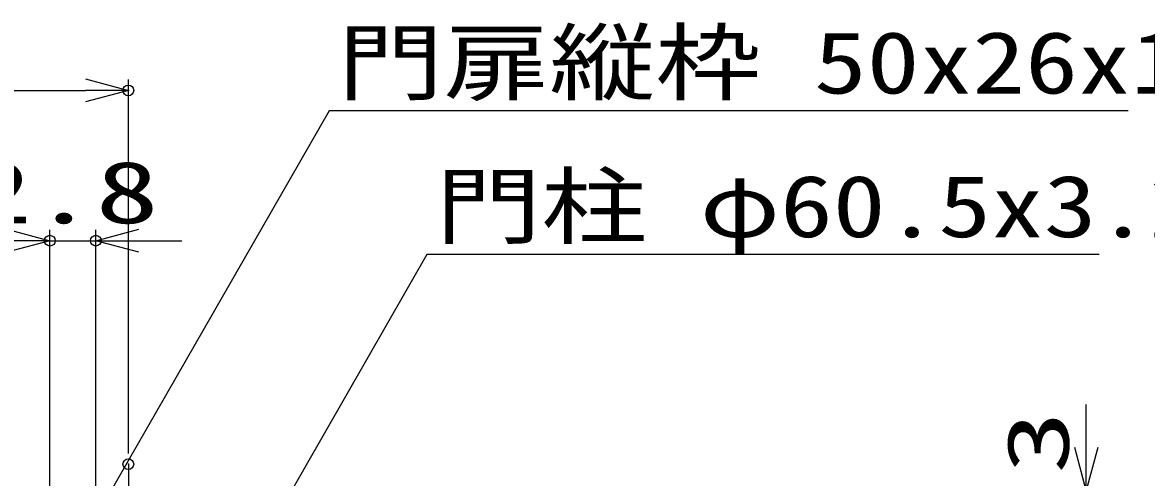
# Model space of a CAD drawing. Units: millimetres, scale not verified. Extents: x -4455 to 4455, y -3150 to 3150.
# Drawn here: x 2745 to 3791, y 1074 to 1498 of the extents above; entities that cross this region are included whole.
import ezdxf
from ezdxf.enums import TextEntityAlignment as Align

# ---------------------------------------------------------------- set-up
doc = ezdxf.new("R2010")
doc.units = ezdxf.units.MM
doc.header["$LTSCALE"] = 20
doc.header["$PDMODE"] = 32
doc.header["$PDSIZE"] = 10
doc.linetypes.add('USER1', pattern=[10.7, 5, -2.5, 0.7, -2.5])
doc.linetypes.add('USER2', pattern=[0.375, 0.25, -0.125])
for name, color, linetype, lineweight in [('0-1_寸法線', 4, 'Continuous', 25), ('0-2_0', 3, 'USER2', 25), ('0-5_軸線', 2, 'USER1', 25)]:
    doc.layers.add(name, color=color, linetype=linetype, lineweight=lineweight)
doc.layers.add('0-3_DEFPOINTS', color=7, linetype='Continuous')
doc.styles.add('ＭＳ ゴシック', font='')
doc.styles.get('ＭＳ ゴシック').set_extended_font_data('MS Gothic')

# ---------------------------------------------------------------- blocks, each defined once
blk = doc.blocks.new('_Open30')
at = {"layer": '0-2_0', "color": 4, "linetype": 'Continuous'}
blk.add_line((0, 0), (-20, 0), dxfattribs=at)
blk.add_lwpolyline([(-20, 5.36), (0, 0), (-20, -5.36)], dxfattribs=at)

msp = doc.modelspace()

# ---------------------------------------------------------------- linework, layer by layer
at = {"layer": '0-1_寸法線'}
for p, q in [((2843.26, 1096.48), (2843.26, 1444.63)), ((543.26, 1434.63), (2803.26, 1434.63)), ((2770.26, 1003.92), (2770.26, 1304.63)), ((2770.26, 1003.92), (2770.26, 1304.63)), ((2813.01, 1061.92), (2813.01, 1304.63)), ((2770.26, 1294.63), (2813.01, 1294.63)), ((2853.01, 1294.63), (2893.01, 1294.63)), ((3734.48, 1101.92), (3734.48, 1141.92))]:
    msp.add_line(p, q, dxfattribs=at)
for points in [[(3773.44, 1415.49), (3029.99, 1415.49), (2771.26, 964.27)], [(3746.33, 1281.68), (3120.99, 1281.68), (2874.51, 850.78)]]:
    msp.add_lwpolyline(points, dxfattribs=at)
at = {"layer": '0-3_DEFPOINTS'}
for p in [(2843.26, 1434.63), (2770.26, 1294.63), (2813.01, 1294.63), (2843.26, 1086.48)]:
    msp.add_point(p, dxfattribs=at)
at = {"layer": '0-5_軸線'}
msp.add_line((2843.26, 1086.48), (2843.26, -1337.02), dxfattribs=at)

# ---------------------------------------------------------------- block references
at = {"layer": '0-1_寸法線', "xscale": 2, "yscale": 2}
for p in [(2843.26, 1434.63), (2770.26, 1294.63), (2770.26, 1294.63)]:
    msp.add_blockref('_Open30', p, dxfattribs=at)
for p, rotation in [((2813.01, 1294.63), 180), ((3734.48, 1061.92), 270)]:
    msp.add_blockref('_Open30', p, dxfattribs=dict(at, rotation=rotation))

# ---------------------------------------------------------------- texts
at = {"layer": '0-1_寸法線', "color": 2, "style": 'ＭＳ ゴシック'}
for s, height, width, p in [('門扉縦枠 50x26x1.6t', 57.77, 1.25, (3037.99, 1414.39)), ('42.8', 57.77, 1.5, (2635.87, 1293.53)), ('門柱 φ60.5x3.2t', 57.73, 1.25, (3128.99, 1280.58))]:
    msp.add_text(s, height=height, dxfattribs=dict(at, width=width)).set_placement(p, align=Align.BOTTOM_LEFT)
at = {"layer": '0-1_寸法線', "color": 2, "style": 'ＭＳ ゴシック', "width": 1.5}
msp.add_text('3', height=57.77, rotation=90, dxfattribs=at).set_placement((3735.58, 1077.31), align=Align.BOTTOM_LEFT)

doc.saveas('drawing.dxf')
